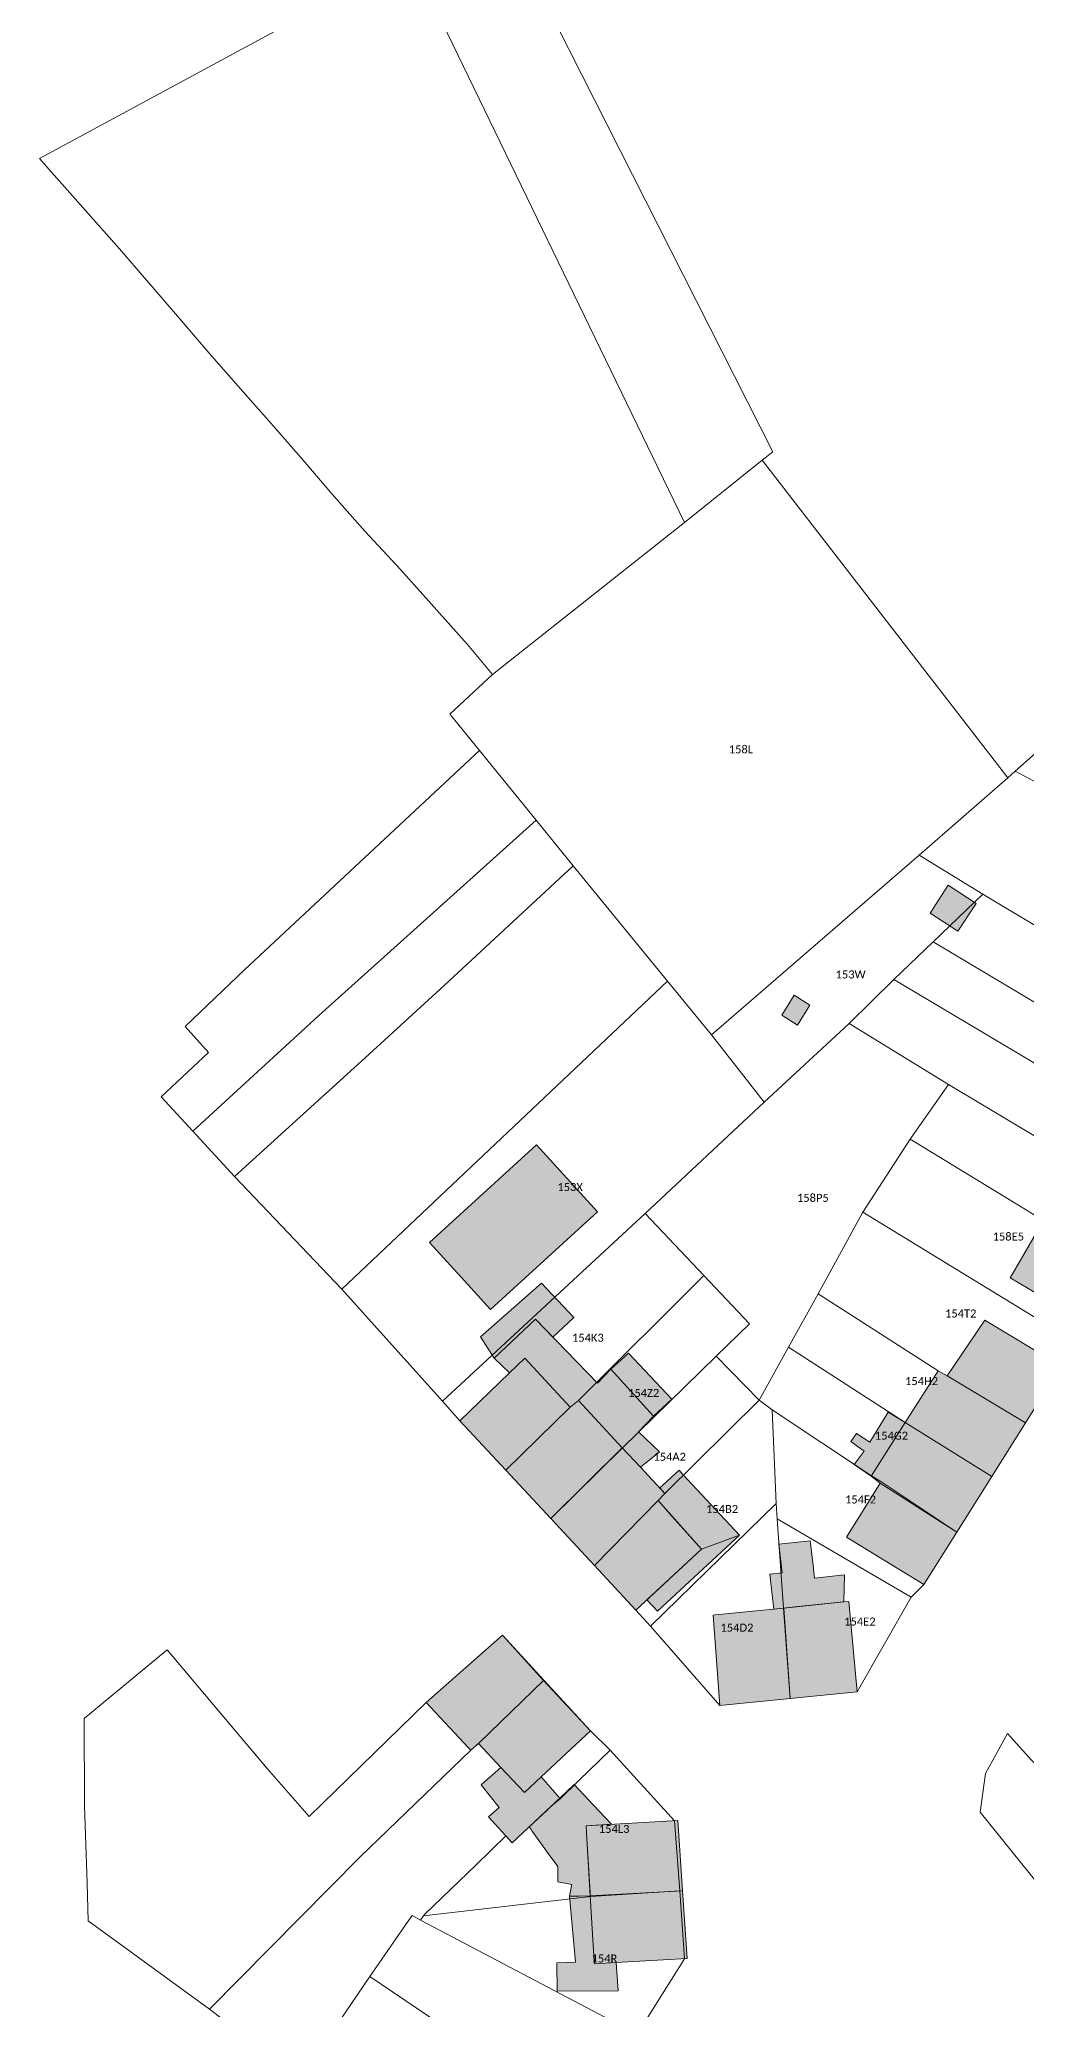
# Model space of a CAD drawing. Header units: metres. Extents: x 113120 to 240396, y 120329 to 242116.
# Drawn here: x 116303.5 to 116402.2, y 121300.4 to 121497.3 of the extents above; entities that cross this region are included whole.
import ezdxf

# ---------------------------------------------------------------- set-up
doc = ezdxf.new("R2010")
doc.units = ezdxf.units.M
doc.header["$LTSCALE"] = 3
for name, color, linetype, lineweight in [('Bpn_CaPa', 78, 'Continuous', 0), ('Bpn_ReBu', 4, 'Continuous', 0), ('Bpt_CaNu', 7, 'Continuous', 0), ('Hachure bâtiment', 11, 'Continuous', 0)]:
    doc.layers.add(name, color=color, linetype=linetype, lineweight=lineweight)
doc.styles.add('Legend', font='')
doc.styles.get('Legend').set_extended_font_data('Calibri')

msp = doc.modelspace()

# ---------------------------------------------------------------- hatches: boundary and pattern name
at = {"layer": 'Hachure bâtiment'}
h = msp.add_hatch(color=256, dxfattribs=at)
h.dxf.hatch_style = 1
h.paths.add_polyline_path([(116397.1, 121410.92), (116395.27, 121408.17), (116392.5, 121409.97), (116394.32, 121412.75)])
h = msp.add_hatch(color=256, dxfattribs=at)
h.dxf.hatch_style = 1
h.paths.add_polyline_path([(116380.5, 121400.77), (116379.25, 121398.77), (116377.67, 121399.78), (116378.92, 121401.77)])
h = msp.add_hatch(color=256, dxfattribs=at)
h.dxf.hatch_style = 1
h.paths.add_polyline_path([(116359.27, 121380.1), (116348.57, 121370.35), (116345.95, 121373.23), (116342.47, 121377.05), (116353.17, 121386.8)])
h = msp.add_hatch(color=256, dxfattribs=at)
h.dxf.hatch_style = 1
h.paths.add_polyline_path([(116411.55, 121374.18), (116408.37, 121368.85), (116402.32, 121372.45), (116400.52, 121373.52), (116400.71, 121373.85), (116403.75, 121379.07)])
h = msp.add_hatch(color=256, dxfattribs=at)
h.dxf.hatch_style = 1
h.paths.add_polyline_path([(116348.92, 121365.47), (116347.55, 121367.61), (116353.65, 121372.99), (116356.91, 121369.55), (116354.78, 121367.59), (116353.05, 121369.37)])
h = msp.add_hatch(color=256, dxfattribs=at)
h.dxf.hatch_style = 1
h.paths.add_polyline_path([(116359.25, 121363), (116360.6, 121364.37), (116364.87, 121359.7), (116363.35, 121358.12), (116365.45, 121356.12), (116365.1, 121355.83), (116363.56, 121354.58), (116361.74, 121356.53), (116357.35, 121361.25), (116356.52, 121360.6), (116352, 121365.5), (116350.48, 121364.03), (116348.92, 121365.47), (116353.05, 121369.37)])
h = msp.add_hatch(color=256, dxfattribs=at)
h.dxf.hatch_style = 1
h.paths.add_polyline_path([(116405.6, 121364.67), (116402.04, 121359.02), (116394.22, 121363.72), (116397.97, 121369.27)])
h = msp.add_hatch(color=256, dxfattribs=at)
h.dxf.hatch_style = 1
h.paths.add_polyline_path([(116356.52, 121360.6), (116350.09, 121354.29), (116345.5, 121359.22), (116350.48, 121364.03), (116352, 121365.5)])
h = msp.add_hatch(color=256, dxfattribs=at)
h.dxf.hatch_style = 1
h.paths.add_polyline_path([(116360.6, 121364.37), (116362.37, 121365.99), (116366.69, 121361.38), (116364.87, 121359.7)])
h = msp.add_hatch(color=256, dxfattribs=at)
h.dxf.hatch_style = 1
h.paths.add_polyline_path([(116394.22, 121363.72), (116402.04, 121359.02), (116398.67, 121353.65), (116390.02, 121359.05), (116393.3, 121364.22)])
h = msp.add_hatch(color=256, dxfattribs=at)
h.dxf.hatch_style = 1
h.paths.add_polyline_path([(116361.74, 121356.53), (116354.58, 121349.46), (116350.09, 121354.29), (116356.52, 121360.6), (116357.35, 121361.25)])
h = msp.add_hatch(color=256, dxfattribs=at)
h.dxf.hatch_style = 1
h.paths.add_polyline_path([(116390.02, 121359.05), (116386.63, 121353.69), (116384.92, 121354.85), (116385.9, 121356.2), (116384.57, 121357.17), (116385.15, 121357.97), (116386.47, 121357.1), (116388.3, 121360.07)])
h = msp.add_hatch(color=256, dxfattribs=at)
h.dxf.hatch_style = 1
h.paths.add_polyline_path([(116398.67, 121353.65), (116395.17, 121348.1), (116387.5, 121353), (116386.63, 121353.69), (116390.02, 121359.05)])
h = msp.add_hatch(color=256, dxfattribs=at)
h.dxf.hatch_style = 1
h.paths.add_polyline_path([(116363.56, 121354.58), (116366, 121351.97), (116365.32, 121351.25), (116358.95, 121344.76), (116354.58, 121349.46), (116361.74, 121356.53)])
h = msp.add_hatch(color=256, dxfattribs=at)
h.dxf.hatch_style = 1
h.paths.add_polyline_path([(116365.81, 121352.82), (116367.41, 121354.29), (116367.8, 121353.86), (116373.44, 121347.8), (116369.65, 121346.4), (116366.44, 121350), (116366.25, 121350.2), (116365.32, 121351.25), (116366, 121351.97), (116365.48, 121352.52)])
h = msp.add_hatch(color=256, dxfattribs=at)
h.dxf.hatch_style = 1
h.paths.add_polyline_path([(116395.17, 121348.1), (116391.87, 121342.85), (116384.15, 121347.6), (116387.5, 121353)])
h = msp.add_hatch(color=256, dxfattribs=at)
h.dxf.hatch_style = 1
h.paths.add_polyline_path([(116369.65, 121346.4), (116363.1, 121340.3), (116358.95, 121344.76), (116365.32, 121351.25)])
h = msp.add_hatch(color=256, dxfattribs=at)
h.dxf.hatch_style = 1
h.paths.add_polyline_path([(116369.65, 121346.4), (116373.44, 121347.8), (116365.25, 121340.18), (116364.19, 121341.32)])
h = msp.add_hatch(color=256, dxfattribs=at)
h.dxf.hatch_style = 1
h.paths.add_polyline_path([(116381.25, 121340.85), (116379.27, 121340.65), (116378.11, 121340.54), (116377.87, 121340.51), (116376.87, 121340.41), (116376.59, 121343), (116376.5, 121343.88), (116377.71, 121344.02), (116377.39, 121346.88), (116380.53, 121347.23), (116380.84, 121344.51), (116380.86, 121344.37), (116380.95, 121343.49), (116383.96, 121343.83), (116383.9, 121341.12)])
h = msp.add_hatch(color=256, dxfattribs=at)
h.dxf.hatch_style = 1
h.paths.add_polyline_path([(116378.53, 121331.45), (116371.5, 121330.75), (116370.82, 121339.8), (116371.02, 121339.82), (116377.87, 121340.51)])
h = msp.add_hatch(color=256, dxfattribs=at)
h.dxf.hatch_style = 1
h.paths.add_polyline_path([(116385.22, 121332.12), (116378.53, 121331.45), (116377.87, 121340.51), (116383.9, 121341.12), (116384.37, 121341.17)])
h = msp.add_hatch(color=256, dxfattribs=at)
h.dxf.hatch_style = 1
h.paths.add_polyline_path([(116353.9, 121333.3), (116347.35, 121326.97), (116346.6, 121326.3), (116346.37, 121326.55), (116342.13, 121331.07), (116349.75, 121337.81)])
h = msp.add_hatch(color=256, dxfattribs=at)
h.dxf.hatch_style = 1
h.paths.add_polyline_path([(116358.57, 121328.22), (116353.63, 121323.64), (116351.95, 121322.08), (116349.61, 121324.57), (116347.35, 121326.97), (116353.9, 121333.3)])
h = msp.add_hatch(color=256, dxfattribs=at)
h.dxf.hatch_style = 1
h.paths.add_polyline_path([(116351.95, 121322.08), (116353.63, 121323.64), (116355.5, 121321.52), (116350.72, 121317.05), (116348.35, 121319.65), (116349.42, 121320.57), (116347.62, 121322.85), (116349.61, 121324.57)])
h = msp.add_hatch(color=256, dxfattribs=at)
h.dxf.hatch_style = 1
h.paths.add_polyline_path([(116358.12, 121318.75), (116358.16, 121318.02), (116358.49, 121312.56), (116358.52, 121312.19), (116358.54, 121311.73), (116357.39, 121311.72), (116356.77, 121311.71), (116356.47, 121311.7), (116356.66, 121312.73), (116356.69, 121312.88), (116356.53, 121312.91), (116355.28, 121313.13), (116355.28, 121314.67), (116354.34, 121315.98), (116352.74, 121318.22), (116352.58, 121318.44), (116352.43, 121318.65), (116354.18, 121320.28), (116355.27, 121321.3), (116355.5, 121321.52), (116356.93, 121322.88), (116357.93, 121321.81), (116358.3, 121321.42), (116360.02, 121319.58), (116360.66, 121318.89)])
h = msp.add_hatch(color=256, dxfattribs=at)
h.dxf.hatch_style = 1
h.paths.add_polyline_path([(116367.77, 121312.25), (116358.54, 121311.73), (116358.16, 121318.02), (116358.12, 121318.75), (116367.3, 121319.27)])
h = msp.add_hatch(color=256, dxfattribs=at)
h.dxf.hatch_style = 1
h.paths.add_polyline_path([(116368.22, 121305.47), (116361.12, 121305.07), (116358.95, 121304.95), (116358.94, 121305.18), (116358.54, 121311.73), (116367.77, 121312.25)])
h = msp.add_hatch(color=256, dxfattribs=at)
h.dxf.hatch_style = 1
h.paths.add_polyline_path([(116358.94, 121305.18), (116358.95, 121304.95), (116361.12, 121305.07), (116361.31, 121302.26), (116355.22, 121302.22), (116355.2, 121305.05), (116357.05, 121305.12), (116356.47, 121311.7), (116358.54, 121311.73)])

# ---------------------------------------------------------------- linework, layer by layer
at = {"layer": 'Bpn_CaPa'}
for points in [[(116367.95, 121449.01), (116340.6, 121505.49), (116333.04, 121520.86), (116327.83, 121531.23), (116322.56, 121542.42), (116319.01, 121549.57), (116316.57, 121554.54), (116315.44, 121556.82), (116313.13, 121561.65), (116311.54, 121564.79), (116320.7, 121569.07), (116321, 121568.43), (116328.12, 121553.76), (116329.11, 121551.58), (116336.67, 121535.43), (116346.18, 121516.55), (116376.78, 121456.06), (116375.72, 121455.24), (116367.95, 121449.01)], [(116335.99, 121448.13), (116332.75, 121451.86), (116329.79, 121455.27), (116326.39, 121459.16), (116323.59, 121462.38), (116320.45, 121465.95), (116317.7, 121469.15), (116314.17, 121473.23), (116311.47, 121476.35), (116304.69, 121484.03), (116303.47, 121485.4), (116340.6, 121505.49), (116367.95, 121449.01), (116348.77, 121433.82), (116346.26, 121436.82), (116339.56, 121444.32), (116335.99, 121448.13)], [(116367.95, 121449.01), (116375.72, 121455.24), (116400.27, 121423.5), (116391.4, 121415.77), (116370.66, 121397.8), (116366.26, 121403.16), (116356.82, 121414.7), (116353.12, 121419.26), (116347.47, 121426.22), (116344.99, 121429.26), (116344.49, 121429.87), (116348.77, 121433.82), (116367.95, 121449.01)], [(116432.27, 121407.7), (116423.87, 121412.12), (116417.72, 121415.35), (116401.02, 121424.17), (116407.32, 121429.73), (116416.45, 121424.88), (116414.53, 121421.78), (116420.68, 121418.48), (116425.7, 121415.7), (116434.08, 121411.2), (116432.27, 121407.7)], [(116353.12, 121419.26), (116339.56, 121407.06), (116331.73, 121400.03), (116318.8, 121388.17), (116315.65, 121391.61), (116320.39, 121396.03), (116318.03, 121398.62), (116324, 121404.32), (116347.47, 121426.22), (116353.12, 121419.26)], [(116391.4, 121415.77), (116400.27, 121423.5), (116401.02, 121424.17), (116417.72, 121415.35), (116423.87, 121412.12), (116432.27, 121407.7), (116428.15, 121399.4), (116426.61, 121400.24), (116424.6, 121396.08), (116415.85, 121401.16), (116404.19, 121408.04), (116397.77, 121411.86), (116391.4, 121415.77)], [(116353.12, 121419.26), (116356.82, 121414.7), (116343.92, 121402.73), (116336.04, 121395.52), (116322.97, 121383.64), (116318.8, 121388.17), (116331.73, 121400.03), (116339.56, 121407.06), (116353.12, 121419.26)], [(116366.26, 121403.16), (116333.7, 121372.37), (116322.97, 121383.64), (116336.04, 121395.52), (116343.92, 121402.73), (116356.82, 121414.7), (116366.26, 121403.16)], [(116391.4, 121415.77), (116397.77, 121411.86), (116392.8, 121407.1), (116388.89, 121403.34), (116384.43, 121398.92), (116375.92, 121391.08), (116370.66, 121397.8), (116391.4, 121415.77)], [(116392.8, 121407.1), (116397.77, 121411.86), (116404.19, 121408.04), (116415.85, 121401.16), (116424.6, 121396.08), (116421.15, 121390.29), (116412.38, 121395.43), (116392.8, 121407.1)], [(116392.8, 121407.1), (116412.38, 121395.43), (116421.15, 121390.29), (116418.45, 121385.77), (116409.68, 121390.98), (116388.89, 121403.34), (116392.8, 121407.1)], [(116366.26, 121403.16), (116370.66, 121397.8), (116375.92, 121391.08), (116364.04, 121379.96), (116343.76, 121361.2), (116333.7, 121372.37), (116366.26, 121403.16)], [(116418.45, 121385.77), (116415.2, 121380.32), (116406.43, 121385.61), (116394.36, 121392.84), (116384.43, 121398.92), (116388.89, 121403.34), (116409.68, 121390.98), (116418.45, 121385.77)], [(116369.9, 121373.74), (116364.04, 121379.96), (116375.92, 121391.08), (116384.43, 121398.92), (116394.36, 121392.84), (116390.52, 121387.38), (116385.77, 121380.07), (116381.31, 121371.91), (116378.35, 121366.57), (116375.41, 121361.29), (116371.13, 121365.68), (116374.46, 121368.93), (116369.9, 121373.74)], [(116394.36, 121392.84), (116406.43, 121385.61), (116415.2, 121380.32), (116411.68, 121374.4), (116403.89, 121379.2), (116402.91, 121379.8), (116401.61, 121380.61), (116390.52, 121387.38), (116394.36, 121392.84)], [(116407.05, 121367.07), (116385.77, 121380.07), (116390.52, 121387.38), (116401.61, 121380.61), (116402.91, 121379.8), (116403.89, 121379.2), (116411.68, 121374.4), (116408.37, 121368.85), (116407.05, 121367.07)], [(116369.9, 121373.74), (116357.35, 121361.25), (116356.52, 121360.6), (116350.09, 121354.29), (116345.5, 121359.22), (116343.76, 121361.2), (116364.04, 121379.96), (116369.9, 121373.74)], [(116407.05, 121367.07), (116405.6, 121364.67), (116402.05, 121359.02), (116394.22, 121363.72), (116393.3, 121364.22), (116381.31, 121371.91), (116385.77, 121380.07), (116407.05, 121367.07)], [(116369.9, 121373.74), (116374.46, 121368.93), (116371.13, 121365.68), (116361.75, 121356.53), (116354.58, 121349.46), (116350.09, 121354.29), (116356.52, 121360.6), (116357.35, 121361.25), (116369.9, 121373.74)], [(116398.67, 121353.65), (116390.01, 121359.04), (116378.35, 121366.57), (116381.31, 121371.91), (116393.3, 121364.22), (116394.22, 121363.72), (116402.05, 121359.02), (116398.67, 121353.65)], [(116354.58, 121349.46), (116361.75, 121356.53), (116371.13, 121365.68), (116375.41, 121361.29), (116366, 121351.97), (116365.32, 121351.25), (116358.95, 121344.76), (116354.58, 121349.46)], [(116398.67, 121353.65), (116395.17, 121348.1), (116387.58, 121353.15), (116386.65, 121353.73), (116376.73, 121360.31), (116375.41, 121361.29), (116378.35, 121366.57), (116390.01, 121359.04), (116398.67, 121353.65)], [(116375.41, 121361.29), (116376.73, 121360.31), (116377.11, 121350.95), (116364.56, 121338.71), (116363.1, 121340.3), (116358.95, 121344.76), (116365.32, 121351.25), (116366, 121351.97), (116375.41, 121361.29)], [(116377.22, 121349.43), (116377.11, 121350.95), (116376.73, 121360.31), (116386.65, 121353.73), (116387.58, 121353.15), (116395.17, 121348.1), (116391.87, 121342.85), (116390.62, 121341.6), (116377.22, 121349.43)], [(116377.22, 121349.43), (116377.84, 121340.51), (116378.53, 121331.45), (116371.5, 121330.75), (116364.56, 121338.71), (116377.11, 121350.95), (116377.22, 121349.43)], [(116377.22, 121349.43), (116390.62, 121341.6), (116385.22, 121332.12), (116378.53, 121331.45), (116377.84, 121340.51), (116377.22, 121349.43)], [(116307.95, 121329.48), (116316.23, 121336.32), (116322.12, 121329.37), (116326.25, 121324.47), (116330.45, 121319.67), (116342.13, 121331.07), (116349.75, 121337.81), (116353.85, 121333.26), (116347.44, 121327.05), (116346.6, 121326.3), (116335.52, 121315.65), (116320.47, 121300.42), (116308.36, 121309.24), (116308.25, 121313), (116307.99, 121320.74), (116307.95, 121329.48)], [(116353.85, 121333.26), (116358.57, 121328.22), (116360.52, 121326.3), (116357.41, 121323.28), (116355.52, 121321.45), (116354.62, 121320.7), (116350.72, 121317.05), (116350.1, 121317.73), (116347.12, 121314.84), (116342, 121309.91), (116341.86, 121309.73), (116341.57, 121309.3), (116340.72, 121309.77), (116340.47, 121309.41), (116336.5, 121303.68), (116332.91, 121298.39), (116329.55, 121293.45), (116320.47, 121300.42), (116335.52, 121315.65), (116346.6, 121326.3), (116347.44, 121327.05), (116353.85, 121333.26)], [(116367.48, 121312.23), (116358.55, 121311.66), (116341.86, 121309.73), (116342, 121309.91), (116347.12, 121314.84), (116350.1, 121317.73), (116350.72, 121317.05), (116354.62, 121320.7), (116355.52, 121321.45), (116357.41, 121323.28), (116360.52, 121326.3), (116366.95, 121319.24), (116367.48, 121312.23)], [(116455.03, 121300.29), (116453.09, 121298.8), (116430.19, 121279.59), (116397.52, 121320.1), (116398.05, 121323.96), (116400.26, 121327.97), (116402.66, 121325.28), (116430.7, 121296.91), (116445.01, 121308.46), (116449.04, 121303.63), (116455.03, 121300.29)], [(116341.57, 121309.3), (116341.86, 121309.73), (116358.55, 121311.66), (116367.48, 121312.23), (116367.96, 121305.45), (116363.22, 121297.9), (116341.57, 121309.3)], [(116341.57, 121309.3), (116363.22, 121297.9), (116361.51, 121295.29), (116357.87, 121289.67), (116349.92, 121294.62), (116349.15, 121295.12), (116336.5, 121303.68), (116340.47, 121309.41), (116340.72, 121309.77), (116341.57, 121309.3)], [(116332.91, 121298.39), (116336.5, 121303.68), (116349.15, 121295.12), (116349.92, 121294.62), (116357.87, 121289.67), (116354.51, 121284.49), (116345.77, 121289.8), (116332.91, 121298.39)]]:
    msp.add_lwpolyline(points, close=True, dxfattribs=at)
msp.add_lwpolyline([(116464.86, 121500.03), (116463.03, 121494.5), (116460.76, 121489.56), (116458.57, 121485.19), (116447.9, 121467.37), (116438.92, 121457.88), (116428.84, 121448.98), (116423.4, 121444.22), (116420.22, 121441.37), (116417.05, 121438.39), (116413.72, 121435.27), (116410.67, 121432.63), (116407.32, 121429.73), (116401.02, 121424.17), (116401.02, 121424.17), (116400.27, 121423.5), (116375.72, 121455.24), (116376.78, 121456.06), (116346.18, 121516.55)], dxfattribs=at)
at = {"layer": 'Bpn_ReBu'}
for points in [[(116397.1, 121410.92), (116395.27, 121408.17), (116392.5, 121409.97), (116394.32, 121412.75), (116397.1, 121410.92)], [(116380.5, 121400.77), (116379.25, 121398.77), (116377.67, 121399.78), (116378.92, 121401.77), (116380.5, 121400.77)], [(116359.27, 121380.1), (116348.57, 121370.35), (116345.95, 121373.23), (116342.47, 121377.05), (116353.17, 121386.8), (116359.27, 121380.1)], [(116411.55, 121374.18), (116408.37, 121368.85), (116402.32, 121372.45), (116400.52, 121373.52), (116400.71, 121373.85), (116403.75, 121379.07), (116411.55, 121374.18)], [(116348.92, 121365.47), (116347.55, 121367.61), (116353.65, 121372.99), (116356.91, 121369.55), (116354.78, 121367.59), (116353.05, 121369.37), (116348.92, 121365.47)], [(116359.25, 121363), (116360.6, 121364.37), (116364.87, 121359.7), (116363.35, 121358.12), (116365.45, 121356.12), (116365.1, 121355.83), (116363.56, 121354.58), (116361.74, 121356.53), (116357.35, 121361.25), (116356.52, 121360.6), (116352, 121365.5), (116350.48, 121364.03), (116348.92, 121365.47), (116353.05, 121369.37), (116359.25, 121363)], [(116405.6, 121364.67), (116402.04, 121359.02), (116394.22, 121363.72), (116397.97, 121369.27), (116405.6, 121364.67)], [(116356.52, 121360.6), (116350.09, 121354.29), (116345.5, 121359.22), (116350.48, 121364.03), (116352, 121365.5), (116356.52, 121360.6)], [(116360.6, 121364.37), (116362.37, 121365.99), (116366.69, 121361.38), (116364.87, 121359.7), (116360.6, 121364.37)], [(116394.22, 121363.72), (116402.04, 121359.02), (116398.67, 121353.65), (116390.02, 121359.05), (116393.3, 121364.22), (116394.22, 121363.72)], [(116361.74, 121356.53), (116354.58, 121349.46), (116350.09, 121354.29), (116356.52, 121360.6), (116357.35, 121361.25), (116361.74, 121356.53)], [(116390.02, 121359.05), (116386.63, 121353.69), (116384.92, 121354.85), (116385.9, 121356.2), (116384.57, 121357.17), (116385.15, 121357.97), (116386.47, 121357.1), (116388.3, 121360.07), (116390.02, 121359.05)], [(116398.67, 121353.65), (116395.17, 121348.1), (116387.5, 121353), (116386.63, 121353.69), (116390.02, 121359.05), (116398.67, 121353.65)], [(116363.56, 121354.58), (116366, 121351.97), (116365.32, 121351.25), (116358.95, 121344.76), (116354.58, 121349.46), (116361.74, 121356.53), (116363.56, 121354.58)], [(116365.81, 121352.82), (116367.41, 121354.29), (116367.8, 121353.86), (116373.44, 121347.8), (116369.65, 121346.4), (116366.44, 121350), (116366.25, 121350.2), (116365.32, 121351.25), (116366, 121351.97), (116365.48, 121352.52), (116365.81, 121352.82)], [(116395.17, 121348.1), (116391.87, 121342.85), (116384.15, 121347.6), (116387.5, 121353), (116395.17, 121348.1)], [(116369.65, 121346.4), (116363.1, 121340.3), (116358.95, 121344.76), (116365.32, 121351.25), (116369.65, 121346.4)], [(116369.65, 121346.4), (116373.44, 121347.8), (116365.25, 121340.18), (116364.19, 121341.32), (116369.65, 121346.4)], [(116381.25, 121340.85), (116379.27, 121340.65), (116378.11, 121340.54), (116377.87, 121340.51), (116376.87, 121340.41), (116376.59, 121343), (116376.5, 121343.88), (116377.71, 121344.02), (116377.39, 121346.88), (116380.53, 121347.23), (116380.84, 121344.51), (116380.86, 121344.37), (116380.95, 121343.49), (116383.96, 121343.83), (116383.9, 121341.12), (116381.25, 121340.85)], [(116378.53, 121331.45), (116371.5, 121330.75), (116370.82, 121339.8), (116371.02, 121339.82), (116377.87, 121340.51), (116378.53, 121331.45)], [(116385.22, 121332.12), (116378.53, 121331.45), (116377.87, 121340.51), (116383.9, 121341.12), (116384.37, 121341.17), (116385.22, 121332.12)], [(116353.9, 121333.3), (116347.35, 121326.97), (116346.6, 121326.3), (116346.37, 121326.55), (116342.13, 121331.07), (116349.75, 121337.81), (116353.9, 121333.3)], [(116358.57, 121328.22), (116353.63, 121323.64), (116351.95, 121322.08), (116349.61, 121324.57), (116347.35, 121326.97), (116353.9, 121333.3), (116358.57, 121328.22)], [(116351.95, 121322.08), (116353.63, 121323.64), (116355.5, 121321.52), (116350.72, 121317.05), (116348.35, 121319.65), (116349.42, 121320.57), (116347.62, 121322.85), (116349.61, 121324.57), (116351.95, 121322.08)], [(116358.12, 121318.75), (116358.16, 121318.02), (116358.49, 121312.56), (116358.52, 121312.19), (116358.54, 121311.73), (116357.39, 121311.72), (116356.77, 121311.71), (116356.47, 121311.7), (116356.66, 121312.73), (116356.69, 121312.88), (116356.53, 121312.91), (116355.28, 121313.13), (116355.28, 121314.67), (116354.34, 121315.98), (116352.74, 121318.22), (116352.58, 121318.44), (116352.43, 121318.65), (116354.18, 121320.28), (116355.27, 121321.3), (116355.5, 121321.52), (116356.93, 121322.88), (116357.93, 121321.81), (116358.3, 121321.42), (116360.02, 121319.58), (116360.66, 121318.89), (116358.12, 121318.75)], [(116367.77, 121312.25), (116358.54, 121311.73), (116358.16, 121318.02), (116358.12, 121318.75), (116367.3, 121319.27), (116367.77, 121312.25)], [(116368.22, 121305.47), (116361.12, 121305.07), (116358.95, 121304.95), (116358.94, 121305.18), (116358.54, 121311.73), (116367.77, 121312.25), (116368.22, 121305.47)], [(116358.94, 121305.18), (116358.95, 121304.95), (116361.12, 121305.07), (116361.31, 121302.26), (116355.22, 121302.22), (116355.2, 121305.05), (116357.05, 121305.12), (116356.47, 121311.7), (116358.54, 121311.73), (116358.94, 121305.18)]]:
    msp.add_lwpolyline(points, close=True, dxfattribs=at)

# ---------------------------------------------------------------- texts
at = {"layer": 'Bpt_CaNu', "char_height": 0.8, "attachment_point": 7, "style": 'Legend'}
for s, insert in [('158L', (116372.38, 121425.93)), ('153W', (116383.06, 121403.43)), ('153X', (116355.25, 121382.18)), ('158P5', (116379.2, 121381.1)), ('158E5', (116398.76, 121377.23)), ('154T2', (116394, 121369.54)), ('154K3', (116356.71, 121367.12)), ('154H2', (116390, 121362.78)), ('154Z2', (116362.32, 121361.6)), ('154G2', (116386.99, 121357.33)), ('154A2', (116364.85, 121355.22)), ('154F2', (116384, 121350.95)), ('154B2', (116370.11, 121350)), ('154D2', (116371.55, 121338.14)), ('154E2', (116383.92, 121338.75)), ('154L3', (116359.4, 121318.02)), ('154R', (116358.67, 121305.07))]:
    msp.add_mtext(s, dxfattribs=dict(at, insert=insert))

doc.saveas('drawing.dxf')
